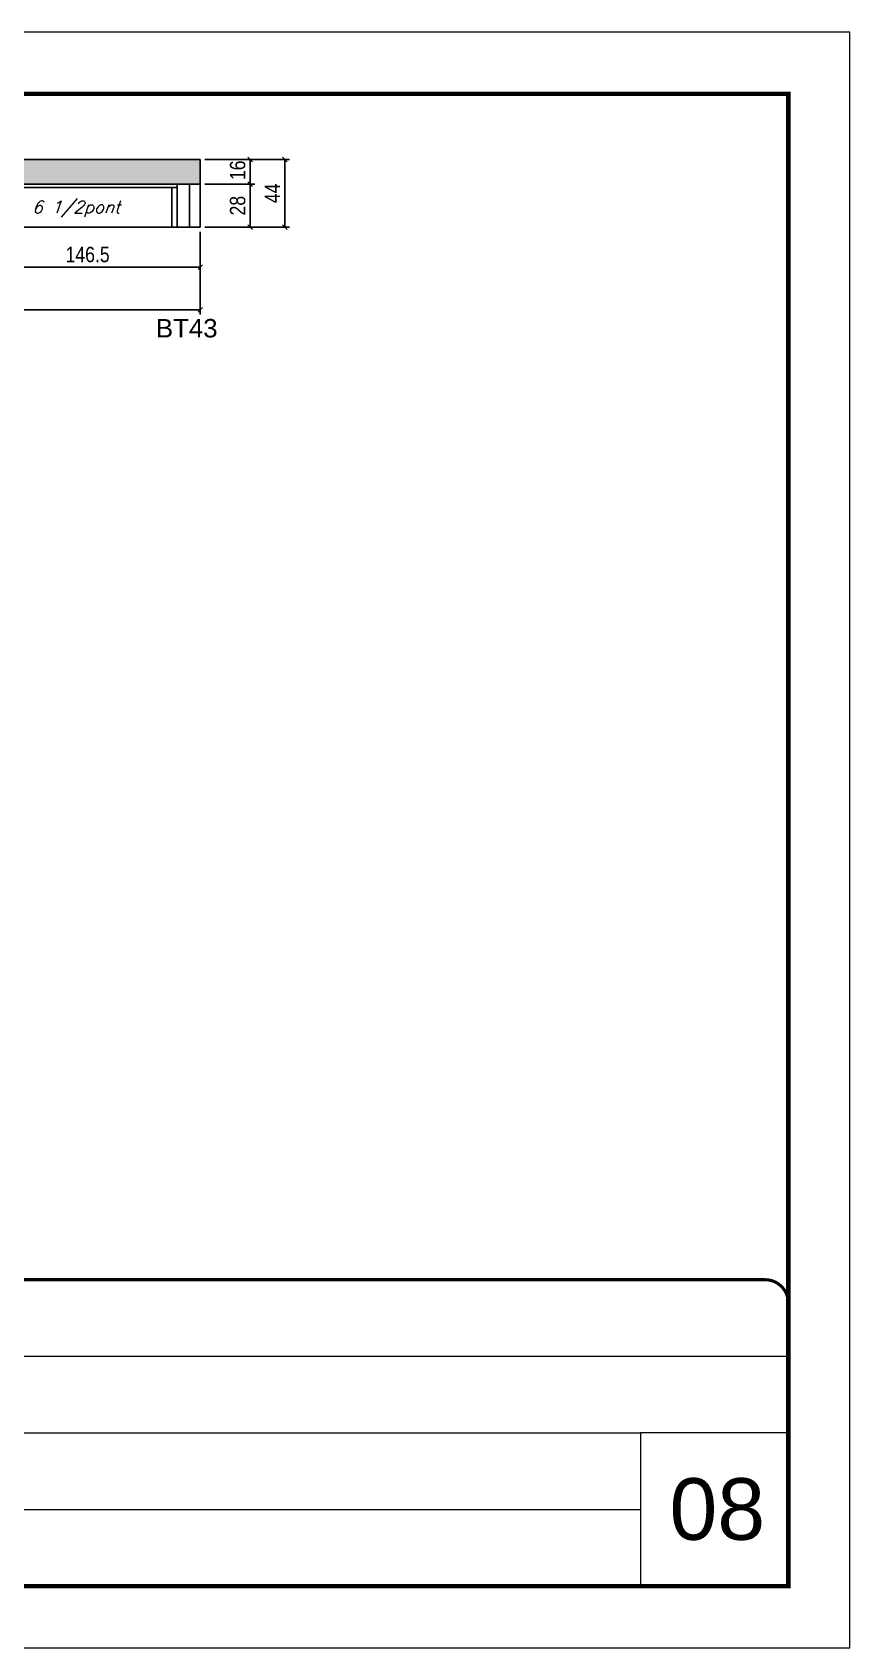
# Model space of a CAD drawing. Extents: x 3309 to 9590, y -2522 to 14608.
# Drawn here: x 9031 to 9563, y 12409 to 13459 of the extents above; entities that cross this region are included whole.
import ezdxf

# ---------------------------------------------------------------- set-up
doc = ezdxf.new("R2010")
doc.units = 0
doc.linetypes.add('CONTINUO', pattern=[0])
doc.linetypes.add('DASHED', pattern=[0.75, 0.5, -0.25])
for name, color, linetype in [('5', 5, 'Continuous'), ('COTA', 241, 'Continuous'), ('Painéis', 200, 'Continuous'), ('SARR_2.2x7', 40, 'Continuous'), ('SARR_3.5x7', 81, 'Continuous'), ('texto', 7, 'Continuous')]:
    doc.layers.add(name, color=color, linetype=linetype)
for name, color, linetype, lineweight in [('CARIMBO', 255, 'Continuous', 9), ('Folhas', 255, 'Continuous', 9), ('SARRAFO DE PRESSAO', 251, 'DASHED', 9)]:
    doc.layers.add(name, color=color, linetype=linetype, lineweight=lineweight)
doc.styles.add('ARIAL', font='arial.ttf')
doc.styles.add('COTA TECNICA', font='techl___.ttf', dxfattribs={"height": 10})
doc.styles.add('Romans', font='romans.shx')
doc.styles.get("Standard").update_dxf_attribs({"font": 'arial.ttf'})
doc.dimstyles.new('PAINEL', dxfattribs={"dimtxt": 10, "dimasz": 3, "dimexe": 3, "dimexo": 3, "dimgap": 3, "dimtad": 1, "dimdec": 1, "dimzin": 12, "dimdsep": 46, "dimtxsty": 'COTA TECNICA', "dimblk1": 'OBLIQUE', "dimblk2": 'OBLIQUE', "dimsah": 1, "dimcen": 0.9, "dimclrd": 4, "dimclre": 4, "dimclrt": 240, "dimadec": 1, "dimazin": 3, "dimtfac": 1, "dimtdec": 1, "dimtmove": 0, "dimatfit": 3, "dimfxl": 1, "dimtolj": 1, "dimtzin": 12, "dimarcsym": 0})

# ---------------------------------------------------------------- blocks, each defined once
blk = doc.blocks.new('9999999999')
at = {"color": 30, "linetype": 'CONTINUO'}
for p, q in [((98564.6, 34379.6), (99584, 34379.6)), ((98564.6, 34329.8), (99488, 34329.8)), ((99584, 34329.8), (99488, 34329.8)), ((99488, 34329.8), (99488, 34230.2)), ((98564.6, 34280), (99488, 34280))]:
    blk.add_line(p, q, dxfattribs=at)
at = {"color": 30, "linetype": 'CONTINUO', "const_width": 2}
blk.add_lwpolyline([(99584, 34230.2), (99584, 34414.4, 0.414214), (99569, 34429.4), (98229, 34429.4, 0.414214), (98214, 34414.4), (98214, 34245.2, 0.414214), (98229, 34230.2), (99584, 34230.2)], format="xyb", dxfattribs=at)
at = {"layer": 'Folhas'}
blk.add_lwpolyline([(98139, 34190.2), (99624, 34190.2), (99624, 35240.2), (98139, 35240.2)], close=True, dxfattribs=at)
at = {"layer": 'Folhas', "color": 30, "const_width": 3}
blk.add_lwpolyline([(98214, 34230.2), (99584, 34230.2), (99584, 35200.2), (98214, 35200.2)], close=True, dxfattribs=at)
blk = doc.blocks.new('_Oblique')
at = {"color": 0, "linetype": 'ByBlock', "lineweight": -2}
blk.add_line((-0.5, -0.5), (0.5, 0.5), dxfattribs=at)
blk = doc.blocks.new('*D101')
at = {"layer": 'COTA', "color": 4, "linetype": 'ByBlock', "lineweight": -2, "transparency": 16777216}
for p, q in [((8506.2, 13329.6), (8506.2, 13275.9)), ((9140.7, 13329.6), (9140.7, 13275.9)), ((9140.7, 13278.9), (8506.2, 13278.9))]:
    blk.add_line(p, q, dxfattribs=at)
at = {"layer": 'Defpoints', "color": 0, "linetype": 'ByBlock', "transparency": 16777216}
for p in [(8506.2, 13332.6), (9140.7, 13332.6), (8506.2, 13278.9)]:
    blk.add_point(p, dxfattribs=at)
at = {"layer": 'COTA', "color": 4, "linetype": 'ByBlock', "lineweight": -2, "transparency": 16777216, "xscale": 3, "yscale": 3, "zscale": 3, "rotation": 180}
blk.add_blockref('_Oblique', (8506.2, 13278.9), dxfattribs=at)
at = {"layer": 'COTA', "color": 4, "linetype": 'ByBlock', "lineweight": -2, "transparency": 16777216, "xscale": 3, "yscale": 3, "zscale": 3}
blk.add_blockref('_Oblique', (9140.7, 13278.9), dxfattribs=at)
at = {"layer": 'COTA', "color": 240, "linetype": 'ByBlock', "transparency": 16777216, "insert": (8823.4, 13287.2), "char_height": 10, "attachment_point": 5, "style": 'COTA TECNICA'}
blk.add_mtext('\\A1;634.5', dxfattribs=at)
blk = doc.blocks.new('*D99')
at = {"layer": 'COTA', "color": 4, "lineweight": -2, "transparency": 16777216}
for p, q in [((9143.7, 13360.6), (9176.1, 13360.6)), ((9173.1, 13332.6), (9173.1, 13360.6)), ((9143.7, 13332.6), (9176.1, 13332.6))]:
    blk.add_line(p, q, dxfattribs=at)
at = {"layer": 'Defpoints', "color": 0, "transparency": 16777216}
for p in [(9140.7, 13360.6), (9173.1, 13360.6), (9140.7, 13332.6)]:
    blk.add_point(p, dxfattribs=at)
at = {"layer": 'COTA', "color": 4, "lineweight": -2, "transparency": 16777216, "xscale": 3, "yscale": 3, "zscale": 3}
for p, rotation in [((9173.1, 13360.6), 90), ((9173.1, 13332.6), 270)]:
    blk.add_blockref('_Oblique', p, dxfattribs=dict(at, rotation=rotation))
at = {"layer": 'COTA', "color": 240, "transparency": 16777216, "insert": (9165, 13346.6), "char_height": 10, "attachment_point": 5, "rotation": 90, "style": 'COTA TECNICA'}
blk.add_mtext('\\A1;28', dxfattribs=at)
blk = doc.blocks.new('*D100')
at = {"layer": 'COTA', "color": 4, "lineweight": -2, "transparency": 16777216}
for p, q in [((9143.7, 13376.6), (9176.1, 13376.6)), ((9173.1, 13360.6), (9173.1, 13376.6)), ((9143.7, 13360.6), (9176.1, 13360.6))]:
    blk.add_line(p, q, dxfattribs=at)
at = {"layer": 'Defpoints', "color": 0, "transparency": 16777216}
for p in [(9140.7, 13376.6, 0), (9173.1, 13376.6), (9140.7, 13360.6, 0)]:
    blk.add_point(p, dxfattribs=at)
at = {"layer": 'COTA', "color": 4, "lineweight": -2, "transparency": 16777216, "xscale": 3, "yscale": 3, "zscale": 3}
for p, rotation in [((9173.1, 13376.6), 90), ((9173.1, 13360.6), 270)]:
    blk.add_blockref('_Oblique', p, dxfattribs=dict(at, rotation=rotation))
at = {"layer": 'COTA', "color": 240, "transparency": 16777216, "insert": (9165, 13369.6), "char_height": 10, "attachment_point": 5, "rotation": 90, "style": 'COTA TECNICA'}
blk.add_mtext('\\A1;16', dxfattribs=at)
blk = doc.blocks.new('*D97')
at = {"layer": 'COTA', "color": 4, "lineweight": -2, "transparency": 16777216}
for p, q in [((9143.7, 13376.6), (9198.6, 13376.6)), ((9195.6, 13376.6), (9195.6, 13332.6)), ((9143.7, 13332.6), (9198.6, 13332.6))]:
    blk.add_line(p, q, dxfattribs=at)
at = {"layer": 'Defpoints', "color": 0, "transparency": 16777216}
for p in [(9140.7, 13376.6, 0), (9140.7, 13332.6, 0), (9195.6, 13332.6)]:
    blk.add_point(p, dxfattribs=at)
at = {"layer": 'COTA', "color": 4, "lineweight": -2, "transparency": 16777216, "xscale": 3, "yscale": 3, "zscale": 3}
for p, rotation in [((9195.6, 13376.6), 90), ((9195.6, 13332.6), 270)]:
    blk.add_blockref('_Oblique', p, dxfattribs=dict(at, rotation=rotation))
at = {"layer": 'COTA', "color": 240, "transparency": 16777216, "insert": (9187.6, 13354.6), "char_height": 10, "attachment_point": 5, "rotation": 90, "style": 'COTA TECNICA'}
blk.add_mtext('\\A1;44', dxfattribs=at)
blk = doc.blocks.new('*D102')
at = {"layer": 'COTA', "color": 4, "lineweight": -2, "transparency": 16777216}
for p, q in [((8994.2, 13329.6), (8994.2, 13303.7)), ((9140.7, 13329.6), (9140.7, 13303.7)), ((8994.2, 13306.7), (9140.7, 13306.7))]:
    blk.add_line(p, q, dxfattribs=at)
at = {"layer": 'Defpoints', "color": 0, "transparency": 16777216}
for p in [(8994.2, 13332.6, 0), (9140.7, 13332.6, 0), (9140.7, 13306.7)]:
    blk.add_point(p, dxfattribs=at)
at = {"layer": 'COTA', "color": 4, "lineweight": -2, "transparency": 16777216, "xscale": 3, "yscale": 3, "zscale": 3, "rotation": 180}
blk.add_blockref('_Oblique', (8994.2, 13306.7), dxfattribs=at)
at = {"layer": 'COTA', "color": 4, "lineweight": -2, "transparency": 16777216, "xscale": 3, "yscale": 3, "zscale": 3}
blk.add_blockref('_Oblique', (9140.7, 13306.7), dxfattribs=at)
at = {"layer": 'COTA', "color": 240, "transparency": 16777216, "insert": (9067.4, 13314.8), "char_height": 10, "attachment_point": 5, "style": 'COTA TECNICA'}
blk.add_mtext('\\A1;146.5', dxfattribs=at)

msp = doc.modelspace()

# ---------------------------------------------------------------- hatches: boundary and pattern name
at = {"layer": 'COTA'}
h = msp.add_hatch(dxfattribs=at)
h.set_pattern_fill('AR-CONC', color=256, scale=0.03)
h.set_pattern_definition([(50, (1579.4284, 100.559), (5.4655401, -0.4781726), [0.5715, -6.2865]), (355, (1579.4284, 100.559), (-1.0573026, 5.7317054), [0.4572, -5.0292175]), (100.451445, (1579.884, 100.519), (4.4082374, 5.2535326), [0.4857003, -5.3427073]), (46.1842, (1579.4284, 102.083), (8.1323712, -1.2612698), [0.85725, -9.42975]), (96.63556, (1580.106, 101.978), (7.122124, 7.4227837), [0.7285507, -8.0140682]), (351.18415, (1579.4284, 102.083), (7.122124, 7.4227837), [0.685799, -7.543792]), (21, (1580.1904, 101.702), (4.5484317, -3.067956), [0.5715, -6.2865]), (326, (1580.1904, 101.702), (1.8540609, 5.525639), [0.4572, -5.0292]), (71.451445, (1580.5695, 101.4464), (6.4024926, 2.457683), [0.4857003, -5.3426981]), (37.5, (1579.4284, 100.559), (0.0926581, 2.53665117), [0, -4.96824, 0, -5.1054, 0, -5.04825]), (7.5, (1579.4284, 100.559), (2.00458988, 3.00541724), [0, -2.91084, 0, -4.85394, 0, -1.92405]), (327.5, (1577.7292, 100.559), (4.06771786, -0.17186232), [0, -1.905, 0, -5.9436, 0, -7.8867]), (317.5, (1576.967, 100.559), (4.4438754, 0.7627947), [0, -2.4765, 0, -3.94716, 0, -5.6007])])
h.paths.add_polyline_path([(9140.67, 13360.57), (9140.67, 13376.57), (8506.17, 13376.57), (8506.17, 13360.57)])

# ---------------------------------------------------------------- linework, layer by layer
for p in [(8506.17, 13376.57, 0), (9140.67, 13360.57, 0)]:
    msp.add_line(p, (9140.67, 13376.57, 0), dxfattribs=at)
at = {"layer": 'Painéis', "linetype": 'ByBlock'}
for p, q in [((9140.67, 13360.57, 0), (8506.17, 13360.57, 0)), ((9140.67, 13332.57, 0), (9140.67, 13360.57, 0)), ((9140.67, 13332.57, 0), (8506.17, 13332.57, 0))]:
    msp.add_line(p, q, dxfattribs=at)
at = {"layer": 'SARR_2.2x7', "linetype": 'Continuous'}
for p, q in [((9125.67, 13358.37, 0), (8994.17, 13358.37, 0)), ((9133.67, 13332.57, 0), (9133.67, 13360.57, 0))]:
    msp.add_line(p, q, dxfattribs=at)
at = {"layer": 'SARR_3.5x7'}
for p, q in [((9122.17, 13358.37, 0), (9122.17, 13332.57, 0)), ((9125.67, 13360.57, 0), (9125.67, 13332.57, 0))]:
    msp.add_line(p, q, dxfattribs=at)

# ---------------------------------------------------------------- block references
at = {"layer": 'SARRAFO DE PRESSAO', "color": 6, "linetype": 'ByBlock'}
msp.add_blockref('9999999999', (-90061.11, -21780.92), dxfattribs=at)

# ---------------------------------------------------------------- texts
at = {"layer": '5', "linetype": 'Continuous'}
msp.add_text('BT43', height=12, rotation=0.00004, dxfattribs=at).set_placement((9111.85, 13260.93, 0))
at = {"layer": 'CARIMBO', "style": 'ARIAL'}
msp.add_text('08', height=40, dxfattribs=at).set_placement((9445.73, 12479.43))
at = {"layer": 'texto', "color": 2, "insert": (9059.92, 13344.41, 0), "char_height": 8, "attachment_point": 5, "style": 'Romans'}
msp.add_mtext('{\\Q19;\\C256;6 1/2pont}', dxfattribs=at)

# ---------------------------------------------------------------- dimensions: what is measured, and where the dimension line sits
at = {"layer": 'COTA'}
dim = msp.add_linear_dim(base=(9173.09, 13376.57), p1=(9140.67, 13360.57, 0), p2=(9140.67, 13376.57, 0), angle=90, dimstyle='PAINEL', dxfattribs=at)
dim.commit()
dim.dimension.update_dxf_attribs({"geometry": '*D100', "text_midpoint": (9173.09, 13369.57), "dimtype": 160})
for base, p1, p2, picture, middle in [((9195.63, 13332.57), (9140.67, 13376.57, 0), (9140.67, 13332.57, 0), '*D97', (9187.55, 13354.57)), ((9173.09, 13360.57, 0), (9140.67, 13332.57, 0), (9140.67, 13360.57, 0), '*D99', (9165, 13346.57, 0))]:
    dim = msp.add_linear_dim(base=base, p1=p1, p2=p2, angle=90, dimstyle='PAINEL', dxfattribs=at)
    dim.commit()
    dim.dimension.update_dxf_attribs({"geometry": picture, "text_midpoint": middle})
at = {"layer": 'COTA', "linetype": 'ByBlock'}
dim = msp.add_linear_dim(base=(8506.17, 13278.94, 0), p1=(9140.67, 13332.57, 0), p2=(8506.17, 13332.57, 0), angle=180, dimstyle='PAINEL', dxfattribs=at)
dim.commit()
dim.dimension.update_dxf_attribs({"geometry": '*D101', "text_midpoint": (8823.42, 13287.16, 0)})
at = {"layer": 'COTA'}
dim = msp.add_linear_dim(base=(9140.67, 13306.65), p1=(8994.17, 13332.57, 0), p2=(9140.67, 13332.57, 0), dimstyle='PAINEL', dxfattribs=at)
dim.commit()
dim.dimension.update_dxf_attribs({"geometry": '*D102', "text_midpoint": (9067.42, 13314.76)})

doc.saveas('drawing.dxf')
